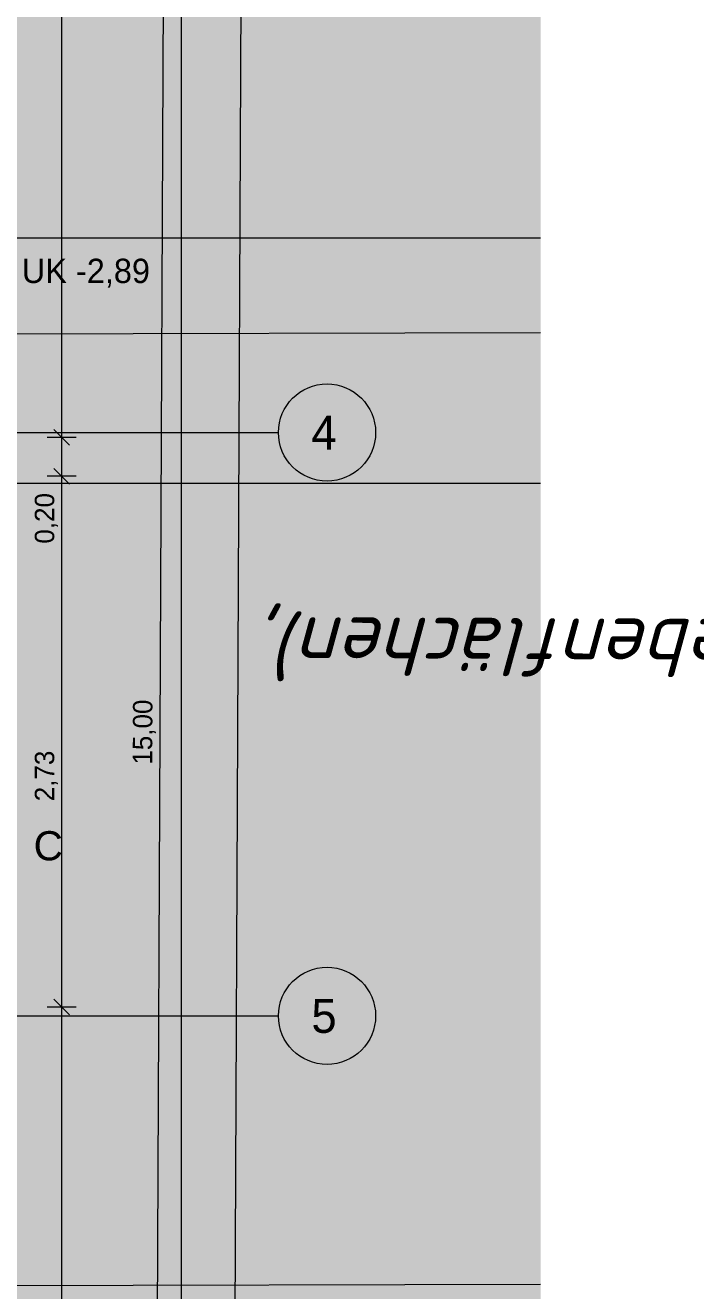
# Model space of a CAD drawing. Header units: metres. Extents: x -14 to 130, y -38 to 4.
# Drawn here: x 20.2 to 23.65, y -10.41 to -3.91 of the extents above; entities that cross this region are included whole.
import ezdxf

# ---------------------------------------------------------------- set-up
doc = ezdxf.new("R2010")
doc.units = ezdxf.units.M
doc.header["$MEASUREMENT"] = 0
doc.linetypes.add('Strichliert_1_-1', pattern=[2, 1, -1])
for name, color, linetype in [('-1._KG PP_3_725 Nachbarbebauung', 7, 'Continuous'), ('-1._KG PP_3_851 Marker Schnitt', 7, 'Continuous'), ('-1._KG PP_3_950 Polierplan Bemaßung', 7, 'Continuous'), ('-1._KG PP_3_Bemaßen_Sperrmaß 2D', 7, 'Continuous'), ('-1._KG PP_3_Kataster Grenzpunkte_Grenzpunkt (GP) Hausecke_Kennzeichen', 7, 'Continuous'), ('-1._KG PP_3_Kataster Grundstücke_Grundstück_Eigentümer', 7, 'Continuous')]:
    doc.layers.add(name, color=color, linetype=linetype)
doc.styles.add('ERSTELLTER_STIL_1', font='arial.ttf')
doc.styles.add('ERSTELLTER_STIL_2', font='isocpeur.ttf')
doc.styles.add('ERSTELLTER_STIL_5', font='')
doc.styles.get('ERSTELLTER_STIL_5').set_extended_font_data('Eurostile')
doc.linetypes.add('GAS', pattern='A,0,[1,415_260415_PP_VA_1_2 -1 KG1.Shx,S=0.186508,R=0,X=0,Y=0],-26.5,0', length=26.5)

msp = doc.modelspace()

# ---------------------------------------------------------------- hatches: boundary and pattern name
at = {"layer": '-1._KG PP_3_725 Nachbarbebauung', "linetype": 'Continuous', "lineweight": 0, "true_color": 0x1f1f1f}
msp.add_hatch(color=250, dxfattribs=at).paths.add_polyline_path([(18.9876, -0.0005), (18.958, -11.4452), (22.8486, -11.478), (22.8486, -0.0037)])

# ---------------------------------------------------------------- linework, layer by layer
at = {"layer": '-1._KG PP_3_851 Marker Schnitt', "color": 112, "linetype": 'Strichliert_1_-1', "lineweight": 13, "ltscale": 1000, "true_color": 0x00cd60}
for p, q in [((18.9734, -5.4943), (22.8486, -5.4848)), ((18.9415, -10.3902), (22.8486, -10.3807))]:
    msp.add_line(p, q, dxfattribs=at)
at = {"layer": '-1._KG PP_3_Bemaßen_Sperrmaß 2D', "color": 5, "linetype": 'GAS', "lineweight": 0, "ltscale": 1000}
for p, q in [((21, 3), (21, -36)), ((-1.5, -6), (21, -6)), ((21, -6), (21.5, -6)), ((-1.5, -9), (21, -9)), ((21, -9), (21.5, -9))]:
    msp.add_line(p, q, dxfattribs=at)
at = {"layer": '-1._KG PP_3_Bemaßen_Sperrmaß 2D', "color": 5, "linetype": 'Continuous', "lineweight": 0, "ltscale": 1000}
for centre in [(21.75, -6), (21.75, -9)]:
    msp.add_circle(centre, 0.25, dxfattribs=at)
at = {"layer": '-1._KG PP_3_Bemaßen_Sperrmaß 2D', "color": 5, "linetype": 'GAS', "lineweight": 0, "ltscale": 1000}
for p in [(21, -6), (21, -6), (21, -9), (21, -9)]:
    msp.add_point(p, dxfattribs=at)
at = {"layer": '-1._KG PP_3_Kataster Grenzpunkte_Grenzpunkt (GP) Hausecke_Kennzeichen', "color": 1, "linetype": 'Continuous', "lineweight": 13, "ltscale": 1000, "true_color": 0xfb0106}
for p, q in [((20.9231, -0.0098), (20.8565, -15.0085)), ((21.3231, -0.0116), (21.1841, -31.3354))]:
    msp.add_line(p, q, dxfattribs=at)
at = {"layer": '-1._KG PP_3_Kataster Grenzpunkte_Grenzpunkt (GP) Hausecke_Kennzeichen', "color": 76, "linetype": 'Continuous', "lineweight": 13, "ltscale": 1000, "true_color": 0x3f7f02}
for p, q in [((20.385, -6.025), (20.385, -0.8)), ((20.345, -5.985), (20.425, -6.065)), ((20.46, -6.025), (20.31, -6.025)), ((20.385, -6.225), (20.385, -6.025)), ((20.46, -6.225), (20.31, -6.225)), ((20.345, -6.185), (20.425, -6.265)), ((20.385, -8.955), (20.385, -6.225)), ((20.345, -8.915), (20.425, -8.995)), ((20.46, -8.955), (20.31, -8.955)), ((20.385, -12.685), (20.385, -8.955))]:
    msp.add_line(p, q, dxfattribs=at)
at = {"layer": '-1._KG PP_3_Kataster Grenzpunkte_Grenzpunkt (GP) Hausecke_Kennzeichen', "color": 7, "linetype": 'Continuous', "lineweight": 13, "ltscale": 1000}
for p, q in [((22.8486, -5), (19.155, -5)), ((22.8486, -5), (19.155, -5)), ((22.8486, -6.2628), (19.155, -6.2628)), ((22.8486, -6.2628), (19.155, -6.2628))]:
    msp.add_line(p, q, dxfattribs=at)

# ---------------------------------------------------------------- texts
at = {"layer": '-1._KG PP_3_851 Marker Schnitt', "color": 7, "linetype": 'Continuous', "lineweight": 13, "insert": (20.24, -8.2023), "char_height": 0.15, "attachment_point": 7, "style": 'ERSTELLTER_STIL_1'}
msp.add_mtext('\\A1;{\\pql;\\pt0;\\fArial|b0|i0|c0|p0;\\W1.000000;C}', dxfattribs=at)
at = {"layer": '-1._KG PP_3_950 Polierplan Bemaßung', "color": 252, "linetype": 'Continuous', "lineweight": 13, "true_color": 0x949494, "insert": (19.0738, -5.2543), "char_height": 0.125, "width": 1.84745, "attachment_point": 7, "style": 'ERSTELLTER_STIL_5'}
msp.add_mtext('\\A1;{\\pql;\\fEurostile|b0|i0|c0|p0;\\W1.000000;Nachbar Fund UK -2,89}', dxfattribs=at)
at = {"layer": '-1._KG PP_3_950 Polierplan Bemaßung', "color": 76, "linetype": 'Continuous', "lineweight": 13, "true_color": 0x3f7f02, "char_height": 0.1, "width": 0.306373, "attachment_point": 7, "rotation": 90, "style": 'ERSTELLTER_STIL_5'}
for s, insert in [('\\A1;{\\pql;\\fEurostile|b0|i0|c0|p0;\\W1.000000;0,20}', (20.365, -6.5714)), ('\\A1;{\\pql;\\fEurostile|b0|i0|c0|p0;\\W1.000000;2,73}', (20.365, -7.8964))]:
    msp.add_mtext(s, dxfattribs=dict(at, insert=insert))
at = {"layer": '-1._KG PP_3_950 Polierplan Bemaßung', "color": 1, "linetype": 'Continuous', "lineweight": 13, "true_color": 0xfb0106, "insert": (20.8689, -7.7083), "char_height": 0.1, "width": 0.398365, "attachment_point": 7, "rotation": 89.74578, "style": 'ERSTELLTER_STIL_5'}
msp.add_mtext('\\A1;{\\pql;\\fEurostile|b0|i0|c0|p0;\\W1.000000;15,00}', dxfattribs=at)
at = {"layer": '-1._KG PP_3_Bemaßen_Sperrmaß 2D', "color": 5, "linetype": 'Continuous', "lineweight": 0, "char_height": 0.175, "attachment_point": 1, "style": 'ERSTELLTER_STIL_5'}
for s, insert in [('\\A1;{\\pql;\\pt0;\\fEurostile|b0|i0|c0|p0;\\W1.000000;4}', (21.6695, -5.9125)), ('\\A1;{\\pql;\\pt0;\\fEurostile|b0|i0|c0|p0;\\W1.000000;5}', (21.6695, -8.9125))]:
    msp.add_mtext(s, dxfattribs=dict(at, insert=insert))
at = {"layer": '-1._KG PP_3_Kataster Grundstücke_Grundstück_Eigentümer', "color": 9, "linetype": 'Continuous', "lineweight": 13, "insert": (27.6493, -7.2756), "char_height": 0.3, "attachment_point": 2, "rotation": 179.74028, "line_spacing_factor": 1.198405, "style": 'ERSTELLTER_STIL_2'}
msp.add_mtext('\\A1;{\\pqc;\\fISOCPEUR|b0|i1|c0|p0;\\W1.000000;EZ 15    Bauflächen (Gebäude),Bauflächen (Gebäudenebenflächen),\\P\\pqc;\\fISOCPEUR|b0|i1|c0|p0;\\W1.000000;Stefan Trinko 1/1}', dxfattribs=at)

doc.saveas('drawing.dxf')
